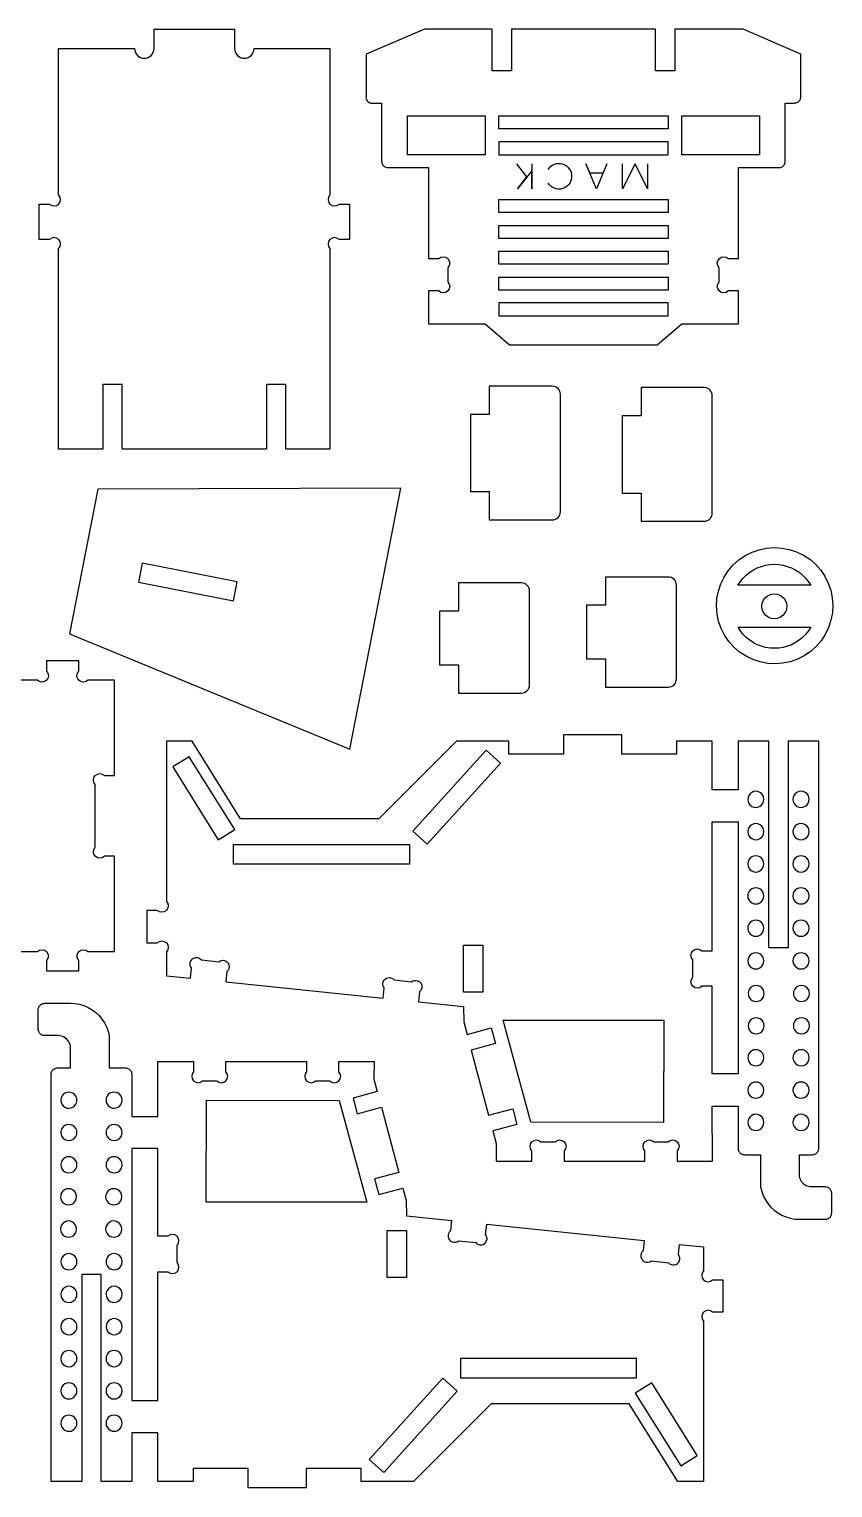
# Model space of a CAD drawing. Extents: x 6 to 996, y 5 to 380.
# Drawn here: x 394.4 to 593.4, y 12.3 to 373.5 of the extents above; entities that cross this region are included whole.
import ezdxf

# ---------------------------------------------------------------- set-up
doc = ezdxf.new("R2010")
doc.units = 0
doc.header["$MEASUREMENT"] = 0
for name, color, linetype in [('EXT', 1, 'CONTINUOUS'), ('INT', 150, 'CONTINUOUS'), ('POCKET_1_1MM', 105, 'CONTINUOUS')]:
    doc.layers.add(name, color=color, linetype=linetype)

msp = doc.modelspace()

# ---------------------------------------------------------------- linework, layer by layer
at = {"layer": 'EXT'}
for points in [[(401.67, 269.51), (401.67, 319.19, 1), (399.43, 321.44), (396.87, 321.44), (396.87, 330.21), (399.43, 330.21, 1), (401.67, 332.45), (401.67, 368.71), (420.49, 368.71, 1), (425.29, 368.71), (425.29, 373.51), (445.26, 373.51), (445.26, 368.71, 1), (450.06, 368.71), (468.87, 368.71), (468.87, 332.45, 1), (471.12, 330.21), (473.67, 330.21), (473.67, 321.44), (471.12, 321.44, 1), (468.87, 319.19), (468.87, 269.51), (457.92, 269.51), (457.92, 285.51), (453.12, 285.51), (453.12, 269.51), (417.42, 269.51), (417.42, 285.51), (412.62, 285.51), (412.62, 269.51)], [(493.26, 300.51), (507.27, 300.51), (513.37, 295.31), (549.94, 295.31), (556.04, 300.51), (570.06, 300.51), (570.06, 308.68), (567.5, 308.68, -1), (565.26, 310.92), (565.26, 314.43, -1), (567.5, 316.68), (570.06, 316.68), (570.06, 339.22), (580.04, 339.22), (580.25, 339.24), (580.45, 339.28), (580.65, 339.34), (580.84, 339.44), (581.01, 339.55), (581.17, 339.69), (581.31, 339.85), (581.43, 340.02), (581.52, 340.21), (581.59, 340.41), (581.63, 340.61), (581.64, 340.82), (581.64, 355.22), (583.91, 355.22), (584.12, 355.24), (584.32, 355.28), (584.52, 355.34), (584.71, 355.44), (584.88, 355.55), (585.04, 355.69), (585.18, 355.85), (585.29, 356.02), (585.39, 356.21), (585.45, 356.41), (585.49, 356.61), (585.51, 356.82), (585.51, 367.3), (571.2, 373.51), (554.31, 373.51), (554.31, 363.22), (549.51, 363.22), (549.51, 373.51), (513.81, 373.51), (513.81, 363.22), (509.01, 363.22), (509.01, 373.51), (492.31, 373.51), (477.81, 367.3), (477.81, 356.82), (477.79, 356.6), (477.81, 356.39), (477.86, 356.18), (477.95, 355.97), (478.06, 355.79), (478.21, 355.62), (478.37, 355.48), (478.56, 355.37), (478.76, 355.28), (478.97, 355.23), (479.19, 355.21), (479.41, 355.22), (481.67, 355.22), (481.67, 340.82), (481.69, 340.61), (481.73, 340.41), (481.79, 340.21), (481.89, 340.02), (482, 339.85), (482.14, 339.69), (482.3, 339.55), (482.47, 339.44), (482.66, 339.34), (482.86, 339.28), (483.06, 339.24), (483.27, 339.22), (493.26, 339.22), (493.26, 316.68), (495.81, 316.68, -1), (498.06, 314.43), (498.06, 310.92, -1), (495.81, 308.68), (493.26, 308.68)], [(508.34, 251.98), (523.94, 251.98, 0.414214), (525.94, 253.98), (525.94, 283.09, 0.414214), (523.94, 285.09), (508.34, 285.09), (508.34, 278.09), (503.64, 278.09), (503.64, 258.98), (508.34, 258.98)], [(545.96, 251.64), (561.56, 251.64, 0.414214), (563.56, 253.64), (563.56, 282.76, 0.414214), (561.56, 284.76), (545.96, 284.76), (545.96, 277.76), (541.26, 277.76), (541.26, 258.64), (545.96, 258.64)], [(496.01, 216.11), (500.71, 216.11), (500.71, 209.11), (516.31, 209.11, 0.414214), (518.31, 211.11), (518.31, 234.36, 0.414214), (516.31, 236.36), (500.71, 236.36), (500.71, 229.36), (496.01, 229.36)], [(532.39, 217.58), (537.09, 217.58), (537.09, 210.58), (552.69, 210.58, 0.414214), (554.69, 212.58), (554.69, 235.83, 0.414214), (552.69, 237.83), (537.09, 237.83), (537.09, 230.83), (532.39, 230.83)], [(563.65, 93.17), (563.54, 106.77), (569.94, 106.77), (569.94, 96.37), (569.96, 96.16), (570, 95.96), (570.07, 95.76), (570.16, 95.57), (570.27, 95.4), (570.41, 95.24), (570.57, 95.1), (570.74, 94.99), (570.93, 94.89), (571.13, 94.83), (571.34, 94.79), (571.54, 94.77), (575.54, 94.77), (575.54, 86.77), (575.81, 85.67), (576.2, 84.62), (576.72, 83.61), (577.34, 82.67), (578.07, 81.81), (578.9, 81.03), (579.8, 80.36), (580.78, 79.8), (581.82, 79.35), (582.9, 79.03), (584.02, 78.84), (585.14, 78.77), (591.54, 78.77), (591.75, 78.79), (591.96, 78.83), (592.16, 78.89), (592.34, 78.99), (592.52, 79.1), (592.68, 79.24), (592.81, 79.4), (592.93, 79.57), (593.02, 79.76), (593.09, 79.96), (593.13, 80.16), (593.14, 80.37), (593.14, 85.17), (593.13, 85.38), (593.09, 85.59), (593.02, 85.78), (592.93, 85.97), (592.81, 86.15), (592.68, 86.3), (592.52, 86.44), (592.34, 86.56), (592.16, 86.65), (591.96, 86.72), (591.75, 86.76), (591.54, 86.77), (588.21, 86.77), (587.81, 86.8), (587.42, 86.88), (587.04, 87), (586.68, 87.18), (586.34, 87.4), (586.04, 87.67), (585.78, 87.97), (585.55, 88.3), (585.38, 88.66), (585.25, 89.04), (585.17, 89.44), (585.14, 89.84), (585.14, 94.77), (588.34, 94.77), (588.55, 94.79), (588.76, 94.83), (588.96, 94.89), (589.14, 94.99), (589.32, 95.1), (589.48, 95.24), (589.61, 95.4), (589.73, 95.57), (589.82, 95.76), (589.89, 95.96), (589.93, 96.16), (589.94, 96.37), (589.94, 197.17), (582.34, 197.17), (582.34, 145.97), (577.54, 145.97), (577.54, 197.17), (569.94, 197.17), (569.94, 185.17), (563.54, 185.17), (563.54, 197.17), (554.74, 197.17), (554.74, 193.97), (541.14, 193.97), (541.14, 198.77), (526.74, 198.77), (526.74, 193.97), (513.14, 193.97), (513.14, 197.17), (500.17, 197.17), (480.97, 177.97), (446.74, 177.97), (434.74, 197.17), (428.34, 197.17), (428.34, 157.5, -1), (426.1, 155.26), (423.54, 155.26), (423.54, 147.26), (426.1, 147.26, -1), (428.34, 145.01), (428.34, 139.09), (434.32, 138.47), (434.58, 141.01, -1), (437.05, 143.01), (441.31, 142.57, -1), (443.31, 140.1), (443.04, 137.56), (482.06, 133.5), (482.32, 136.04, -1), (484.79, 138.04), (489.05, 137.6, -1), (491.05, 135.13), (490.78, 132.59), (501.94, 131.43), (502, 127.65), (502.82, 124.57), (508.8, 126.16), (509.83, 122.27), (503.85, 120.68), (508.14, 104.53), (514.12, 106.12), (515.16, 102.23), (509.18, 100.64), (510, 97.56), (510, 93.17), (518.88, 93.17), (518.88, 95.73, -1), (521.12, 97.97), (524.63, 97.97, -1), (526.88, 95.73), (526.88, 93.17), (546.88, 93.17), (546.88, 95.73, -1), (549.12, 97.97), (552.63, 97.97, -1), (554.88, 95.73), (554.88, 93.17)], [(479.85, 117.87), (479.75, 113.48), (480.56, 110.4), (474.58, 108.81), (475.62, 104.92), (481.6, 106.51), (485.89, 90.36), (479.91, 88.77), (480.95, 84.88), (486.93, 86.47), (487.75, 83.39), (487.8, 79.61), (498.96, 78.45), (498.69, 75.91, 1), (500.69, 73.44), (504.96, 73, 1), (507.42, 75), (507.69, 77.54), (546.7, 73.48), (546.44, 70.94, 1), (548.44, 68.47), (552.7, 68.03, 1), (555.16, 70.03), (555.43, 72.57), (561.4, 71.95), (561.4, 66.03, 1), (563.64, 63.78), (566.2, 63.78), (566.2, 55.78), (563.64, 55.78, 1), (561.4, 53.54), (561.4, 13.87), (555, 13.87), (543, 33.07), (508.77, 33.07), (489.57, 13.87), (476.6, 13.87), (476.6, 17.07), (463, 17.07), (463, 12.27), (448.6, 12.27), (448.6, 17.07), (435, 17.07), (435, 13.87), (426.2, 13.87), (426.2, 25.87), (419.8, 25.87), (419.8, 13.87), (412.2, 13.87), (412.2, 65.07), (407.4, 65.07), (407.4, 13.87), (399.8, 13.87), (399.8, 114.67), (399.81, 114.88), (399.85, 115.08), (399.92, 115.28), (400.01, 115.47), (400.13, 115.64), (400.27, 115.8), (400.42, 115.94), (400.6, 116.05), (400.79, 116.15), (400.98, 116.21), (401.19, 116.25), (401.4, 116.27), (404.6, 116.27), (404.6, 121.2), (404.57, 121.6), (404.49, 122), (404.37, 122.38), (404.19, 122.74), (403.97, 123.07), (403.7, 123.37), (403.4, 123.63), (403.07, 123.86), (402.71, 124.03), (402.33, 124.16), (401.93, 124.24), (401.53, 124.27), (398.2, 124.27), (397.99, 124.28), (397.78, 124.32), (397.59, 124.39), (397.4, 124.48), (397.22, 124.6), (397.07, 124.74), (396.93, 124.89), (396.81, 125.07), (396.72, 125.26), (396.65, 125.45), (396.61, 125.66), (396.6, 125.87), (396.6, 130.67), (396.61, 130.88), (396.65, 131.08), (396.72, 131.28), (396.81, 131.47), (396.93, 131.64), (397.07, 131.8), (397.22, 131.94), (397.4, 132.05), (397.59, 132.15), (397.78, 132.21), (397.99, 132.25), (398.2, 132.27), (404.6, 132.27), (405.73, 132.2), (406.84, 132.01), (407.92, 131.69), (408.96, 131.24), (409.94, 130.68), (410.85, 130.01), (411.67, 129.23), (412.4, 128.37), (413.03, 127.43), (413.54, 126.42), (413.93, 125.37), (414.2, 124.27), (414.2, 116.27), (418.2, 116.27), (418.41, 116.25), (418.61, 116.21), (418.81, 116.15), (419, 116.05), (419.17, 115.94), (419.33, 115.8), (419.47, 115.64), (419.58, 115.47), (419.68, 115.28), (419.74, 115.08), (419.79, 114.88), (419.8, 114.67), (419.8, 104.27), (426.2, 104.27), (426.2, 117.87), (435.08, 117.87), (435.08, 115.31, 1), (437.32, 113.07), (440.83, 113.07, 1), (443.08, 115.31), (443.08, 117.87), (463.08, 117.87), (463.08, 115.31, 1), (465.32, 113.07), (468.83, 113.07, 1), (471.08, 115.31), (471.08, 117.87)]]:
    msp.add_lwpolyline(points, format="xyb", close=True, dxfattribs=at)
for points in [[(404.36, 223.75), (473.76, 195.2), (486.44, 259.84), (411.4, 259.63)], [(567.66, 221.87), (566.61, 223.43), (565.76, 225.11), (565.14, 226.89), (564.76, 228.73), (564.62, 230.61), (564.73, 232.49), (565.08, 234.34), (565.67, 236.13), (566.49, 237.83), (567.53, 239.4), (568.76, 240.83), (570.16, 242.08), (571.72, 243.14), (573.41, 243.98), (575.18, 244.6), (577.03, 244.99), (578.91, 245.12), (580.79, 245.02), (582.64, 244.66), (584.43, 244.07), (586.12, 243.25), (587.7, 242.22), (589.12, 240.99), (590.38, 239.58), (591.43, 238.02), (592.28, 236.34), (592.9, 234.56), (593.28, 232.72), (593.42, 230.84), (593.31, 228.96), (592.96, 227.11), (592.37, 225.32), (591.55, 223.62), (590.51, 222.05), (589.28, 220.62), (587.88, 219.37), (586.32, 218.31), (584.63, 217.46), (582.86, 216.84), (581.01, 216.46), (579.13, 216.32), (577.25, 216.43), (575.4, 216.79), (573.61, 217.38), (571.92, 218.2), (570.34, 219.23), (568.92, 220.46)]]:
    msp.add_lwpolyline(points, close=True, dxfattribs=at)
msp.add_lwpolyline([(380.91, 145.07), (396.42, 145.07, -1), (398.66, 142.82), (398.66, 140.27), (406.66, 140.27), (406.66, 142.82, -1), (408.91, 145.07), (415.54, 145.07), (415.54, 168.67), (412.99, 168.67, -1), (410.74, 170.91), (410.74, 186.42, -1), (412.99, 188.67), (415.54, 188.67), (415.54, 212.27), (408.91, 212.27, -1), (406.66, 214.51), (406.66, 217.07), (398.66, 217.07), (398.66, 214.51, -1), (396.42, 212.27), (380.91, 212.27, -1)], format="xyb", dxfattribs=at)
at = {"layer": 'INT'}
for points in [[(421.42, 236.59), (444.97, 231.97), (445.9, 236.68), (422.35, 241.3)], [(587.94, 235.79), (569.93, 235.79), (570.53, 236.7), (571.21, 237.54), (571.98, 238.31), (572.83, 239), (573.74, 239.59), (574.71, 240.08), (575.73, 240.47), (576.78, 240.75), (577.85, 240.92), (578.94, 240.98), (580.02, 240.92), (581.1, 240.75), (582.15, 240.47), (583.16, 240.08), (584.13, 239.59), (585.05, 239), (585.89, 238.32), (586.66, 237.55), (587.35, 236.7)], [(575.84, 230.58), (575.95, 231.38), (576.26, 232.13), (576.75, 232.77), (577.39, 233.26), (578.14, 233.57), (578.94, 233.68), (579.74, 233.57), (580.49, 233.26), (581.13, 232.77), (581.62, 232.13), (581.93, 231.38), (582.04, 230.58), (581.93, 229.78), (581.62, 229.03), (581.13, 228.39), (580.49, 227.9), (579.74, 227.59), (578.94, 227.48), (578.14, 227.59), (577.39, 227.9), (576.75, 228.39), (576.26, 229.03), (575.95, 229.78)], [(569.94, 225.39), (587.95, 225.39), (587.36, 224.48), (586.68, 223.63), (585.91, 222.86), (585.06, 222.17), (584.15, 221.58), (583.18, 221.08), (582.16, 220.69), (581.11, 220.41), (580.03, 220.24), (578.94, 220.18), (577.86, 220.24), (576.78, 220.41), (575.73, 220.69), (574.71, 221.08), (573.74, 221.57), (572.83, 222.17), (571.98, 222.85), (571.21, 223.62), (570.52, 224.47)], [(441.2, 172.77), (445.27, 175.31), (434, 193.33), (429.93, 190.79)], [(489.38, 174.86), (507.57, 194.97), (511.13, 191.75), (492.94, 171.64)], [(572.94, 181.35), (573.36, 181.03), (573.84, 180.84), (574.36, 180.77), (574.88, 180.84), (575.36, 181.05), (575.77, 181.37), (576.08, 181.79), (576.28, 182.27), (576.34, 182.79), (576.27, 183.31), (576.07, 183.79), (575.75, 184.2), (575.33, 184.51), (574.85, 184.71), (574.33, 184.77), (573.81, 184.7), (573.33, 184.5), (572.92, 184.17), (572.6, 183.76), (572.41, 183.27), (572.34, 182.75), (572.42, 182.24), (572.62, 181.76)], [(584.14, 181.35), (584.56, 181.03), (585.04, 180.84), (585.56, 180.77), (586.08, 180.84), (586.56, 181.05), (586.97, 181.37), (587.28, 181.79), (587.48, 182.27), (587.54, 182.79), (587.47, 183.31), (587.27, 183.79), (586.95, 184.2), (586.53, 184.51), (586.05, 184.71), (585.53, 184.77), (585.01, 184.7), (584.53, 184.5), (584.12, 184.17), (583.8, 183.76), (583.61, 183.27), (583.54, 182.75), (583.62, 182.24), (583.82, 181.76)], [(572.93, 173.36), (573.34, 173.04), (573.83, 172.84), (574.34, 172.77), (574.86, 172.84), (575.34, 173.04), (575.76, 173.36), (576.08, 173.77), (576.28, 174.25), (576.34, 174.77), (576.28, 175.29), (576.08, 175.77), (575.76, 176.19), (575.34, 176.5), (574.86, 176.7), (574.34, 176.77), (573.83, 176.7), (573.34, 176.5), (572.93, 176.19), (572.61, 175.77), (572.41, 175.29), (572.34, 174.77), (572.41, 174.25), (572.61, 173.77)], [(584.13, 173.36), (584.54, 173.04), (585.03, 172.84), (585.54, 172.77), (586.06, 172.84), (586.54, 173.04), (586.96, 173.36), (587.28, 173.77), (587.48, 174.25), (587.54, 174.77), (587.48, 175.29), (587.28, 175.77), (586.96, 176.19), (586.54, 176.5), (586.06, 176.7), (585.54, 176.77), (585.03, 176.7), (584.54, 176.5), (584.13, 176.19), (583.81, 175.77), (583.61, 175.29), (583.54, 174.77), (583.61, 174.25), (583.81, 173.77)], [(444.94, 166.72), (444.94, 171.57), (488.54, 171.57), (488.54, 166.72)], [(572.94, 165.35), (573.36, 165.03), (573.84, 164.84), (574.36, 164.77), (574.88, 164.84), (575.36, 165.05), (575.77, 165.37), (576.08, 165.79), (576.28, 166.27), (576.34, 166.79), (576.27, 167.31), (576.07, 167.79), (575.75, 168.2), (575.33, 168.51), (574.85, 168.71), (574.33, 168.77), (573.81, 168.7), (573.33, 168.5), (572.92, 168.17), (572.6, 167.76), (572.41, 167.27), (572.34, 166.75), (572.42, 166.24), (572.62, 165.76)], [(584.14, 165.35), (584.56, 165.03), (585.04, 164.84), (585.56, 164.77), (586.08, 164.84), (586.56, 165.05), (586.97, 165.37), (587.28, 165.79), (587.48, 166.27), (587.54, 166.79), (587.47, 167.31), (587.27, 167.79), (586.95, 168.2), (586.53, 168.51), (586.05, 168.71), (585.53, 168.77), (585.01, 168.7), (584.53, 168.5), (584.12, 168.17), (583.8, 167.76), (583.61, 167.27), (583.54, 166.75), (583.62, 166.24), (583.82, 165.76)], [(572.92, 157.44), (573.33, 157.13), (573.82, 156.93), (574.33, 156.86), (574.85, 156.93), (575.33, 157.13), (575.75, 157.44), (576.07, 157.86), (576.27, 158.34), (576.33, 158.86), (576.27, 159.38), (576.07, 159.86), (575.75, 160.27), (575.33, 160.59), (574.85, 160.79), (574.33, 160.86), (573.82, 160.79), (573.33, 160.59), (572.92, 160.27), (572.6, 159.86), (572.4, 159.38), (572.33, 158.86), (572.4, 158.34), (572.6, 157.86)], [(584.12, 157.44), (584.53, 157.13), (585.02, 156.93), (585.53, 156.86), (586.05, 156.93), (586.53, 157.13), (586.95, 157.44), (587.27, 157.86), (587.47, 158.34), (587.53, 158.86), (587.47, 159.38), (587.27, 159.86), (586.95, 160.27), (586.53, 160.59), (586.05, 160.79), (585.53, 160.86), (585.02, 160.79), (584.53, 160.59), (584.12, 160.27), (583.8, 159.86), (583.6, 159.38), (583.53, 158.86), (583.6, 158.34), (583.8, 157.86)], [(572.93, 149.43), (573.35, 149.12), (573.83, 148.92), (574.35, 148.86), (574.87, 148.93), (575.35, 149.13), (575.76, 149.46), (576.07, 149.87), (576.27, 150.36), (576.33, 150.88), (576.26, 151.39), (576.06, 151.87), (575.74, 152.28), (575.32, 152.6), (574.84, 152.79), (574.32, 152.86), (573.8, 152.79), (573.32, 152.58), (572.91, 152.26), (572.59, 151.84), (572.4, 151.36), (572.33, 150.84), (572.41, 150.32), (572.61, 149.84)], [(584.13, 149.43), (584.55, 149.12), (585.03, 148.92), (585.55, 148.86), (586.07, 148.93), (586.55, 149.13), (586.96, 149.46), (587.27, 149.87), (587.47, 150.36), (587.53, 150.88), (587.46, 151.39), (587.26, 151.87), (586.94, 152.28), (586.52, 152.6), (586.04, 152.79), (585.52, 152.86), (585, 152.79), (584.52, 152.58), (584.11, 152.26), (583.79, 151.84), (583.6, 151.36), (583.53, 150.84), (583.61, 150.32), (583.81, 149.84)], [(501.94, 135.06), (501.94, 146.66), (506.74, 146.66), (506.74, 135.06)], [(572.94, 141.35), (573.36, 141.03), (573.84, 140.84), (574.36, 140.77), (574.88, 140.84), (575.36, 141.05), (575.77, 141.37), (576.08, 141.79), (576.28, 142.27), (576.34, 142.79), (576.27, 143.31), (576.07, 143.79), (575.75, 144.2), (575.33, 144.51), (574.85, 144.71), (574.33, 144.77), (573.81, 144.7), (573.33, 144.5), (572.92, 144.17), (572.6, 143.76), (572.41, 143.27), (572.34, 142.75), (572.42, 142.24), (572.62, 141.76)], [(584.14, 141.35), (584.56, 141.03), (585.04, 140.84), (585.56, 140.77), (586.08, 140.84), (586.56, 141.05), (586.97, 141.37), (587.28, 141.79), (587.48, 142.27), (587.54, 142.79), (587.47, 143.31), (587.27, 143.79), (586.95, 144.2), (586.53, 144.51), (586.05, 144.71), (585.53, 144.77), (585.01, 144.7), (584.53, 144.5), (584.12, 144.17), (583.8, 143.76), (583.61, 143.27), (583.54, 142.75), (583.62, 142.24), (583.82, 141.76)], [(573.02, 133.27), (573.44, 132.96), (573.92, 132.76), (574.44, 132.69), (574.95, 132.76), (575.44, 132.96), (575.85, 133.27), (576.17, 133.69), (576.37, 134.17), (576.44, 134.69), (576.37, 135.21), (576.17, 135.69), (575.85, 136.1), (575.44, 136.42), (574.95, 136.62), (574.44, 136.69), (573.92, 136.62), (573.44, 136.42), (573.02, 136.1), (572.7, 135.69), (572.5, 135.21), (572.44, 134.69), (572.5, 134.17), (572.7, 133.69)], [(584.22, 133.27), (584.64, 132.96), (585.12, 132.76), (585.64, 132.69), (586.15, 132.76), (586.64, 132.96), (587.05, 133.27), (587.37, 133.69), (587.57, 134.17), (587.64, 134.69), (587.57, 135.21), (587.37, 135.69), (587.05, 136.1), (586.64, 136.42), (586.15, 136.62), (585.64, 136.69), (585.12, 136.62), (584.64, 136.42), (584.22, 136.1), (583.9, 135.69), (583.7, 135.21), (583.64, 134.69), (583.7, 134.17), (583.9, 133.69)], [(518.6, 102.85), (511.77, 128.06), (551.54, 128.06), (551.46, 102.74)], [(573.03, 125.26), (573.45, 124.95), (573.94, 124.75), (574.45, 124.69), (574.97, 124.76), (575.45, 124.96), (575.86, 125.29), (576.18, 125.7), (576.37, 126.19), (576.44, 126.7), (576.36, 127.22), (576.16, 127.7), (575.84, 128.11), (575.42, 128.43), (574.94, 128.62), (574.42, 128.69), (573.9, 128.61), (573.42, 128.41), (573.01, 128.09), (572.7, 127.67), (572.5, 127.19), (572.44, 126.67), (572.51, 126.15), (572.71, 125.67)], [(584.23, 125.26), (584.65, 124.95), (585.14, 124.75), (585.65, 124.69), (586.17, 124.76), (586.65, 124.96), (587.06, 125.29), (587.38, 125.7), (587.57, 126.19), (587.64, 126.7), (587.56, 127.22), (587.36, 127.7), (587.04, 128.11), (586.62, 128.43), (586.14, 128.62), (585.62, 128.69), (585.1, 128.61), (584.62, 128.41), (584.21, 128.09), (583.9, 127.67), (583.7, 127.19), (583.64, 126.67), (583.71, 126.15), (583.91, 125.67)], [(572.94, 117.35), (573.36, 117.03), (573.84, 116.84), (574.36, 116.77), (574.88, 116.84), (575.36, 117.05), (575.77, 117.37), (576.08, 117.79), (576.28, 118.27), (576.34, 118.79), (576.27, 119.31), (576.07, 119.79), (575.75, 120.2), (575.33, 120.51), (574.85, 120.71), (574.33, 120.77), (573.81, 120.7), (573.33, 120.5), (572.92, 120.17), (572.6, 119.76), (572.41, 119.27), (572.34, 118.75), (572.42, 118.24), (572.62, 117.76)], [(584.14, 117.35), (584.56, 117.03), (585.04, 116.84), (585.56, 116.77), (586.08, 116.84), (586.56, 117.05), (586.97, 117.37), (587.28, 117.79), (587.48, 118.27), (587.54, 118.79), (587.47, 119.31), (587.27, 119.79), (586.95, 120.2), (586.53, 120.51), (586.05, 120.71), (585.53, 120.77), (585.01, 120.7), (584.53, 120.5), (584.12, 120.17), (583.8, 119.76), (583.61, 119.27), (583.54, 118.75), (583.62, 118.24), (583.82, 117.76)], [(572.93, 109.36), (573.34, 109.04), (573.83, 108.84), (574.34, 108.77), (574.86, 108.84), (575.34, 109.04), (575.76, 109.36), (576.08, 109.77), (576.28, 110.25), (576.34, 110.77), (576.28, 111.29), (576.08, 111.77), (575.76, 112.19), (575.34, 112.5), (574.86, 112.7), (574.34, 112.77), (573.83, 112.7), (573.34, 112.5), (572.93, 112.19), (572.61, 111.77), (572.41, 111.29), (572.34, 110.77), (572.41, 110.25), (572.61, 109.77)], [(584.13, 109.36), (584.54, 109.04), (585.03, 108.84), (585.54, 108.77), (586.06, 108.84), (586.54, 109.04), (586.96, 109.36), (587.28, 109.77), (587.48, 110.25), (587.54, 110.77), (587.48, 111.29), (587.28, 111.77), (586.96, 112.19), (586.54, 112.5), (586.06, 112.7), (585.54, 112.77), (585.03, 112.7), (584.54, 112.5), (584.13, 112.19), (583.81, 111.77), (583.61, 111.29), (583.54, 110.77), (583.61, 110.25), (583.81, 109.77)], [(402.48, 107.25), (402.8, 106.84), (403.21, 106.53), (403.7, 106.33), (404.22, 106.27), (404.73, 106.34), (405.21, 106.54), (405.63, 106.87), (405.94, 107.28), (406.14, 107.77), (406.2, 108.29), (406.13, 108.8), (405.92, 109.28), (405.6, 109.69), (405.18, 110.01), (404.7, 110.2), (404.18, 110.27), (403.66, 110.2), (403.18, 109.99), (402.77, 109.67), (402.46, 109.25), (402.26, 108.77), (402.2, 108.25), (402.27, 107.73)], [(413.68, 107.25), (414, 106.84), (414.41, 106.53), (414.9, 106.33), (415.42, 106.27), (415.93, 106.34), (416.41, 106.54), (416.83, 106.87), (417.14, 107.28), (417.34, 107.77), (417.4, 108.29), (417.33, 108.8), (417.12, 109.28), (416.8, 109.69), (416.38, 110.01), (415.9, 110.2), (415.38, 110.27), (414.86, 110.2), (414.38, 109.99), (413.97, 109.67), (413.66, 109.25), (413.46, 108.77), (413.4, 108.25), (413.47, 107.73)], [(438.2, 82.98), (438.28, 108.3), (471.15, 108.19), (477.98, 82.98)], [(572.94, 101.35), (573.36, 101.03), (573.84, 100.84), (574.36, 100.77), (574.88, 100.84), (575.36, 101.05), (575.77, 101.37), (576.08, 101.79), (576.28, 102.27), (576.34, 102.79), (576.27, 103.31), (576.07, 103.79), (575.75, 104.2), (575.33, 104.51), (574.85, 104.71), (574.33, 104.77), (573.81, 104.7), (573.33, 104.5), (572.92, 104.17), (572.6, 103.76), (572.41, 103.27), (572.34, 102.75), (572.42, 102.24), (572.62, 101.76)], [(584.14, 101.35), (584.56, 101.03), (585.04, 100.84), (585.56, 100.77), (586.08, 100.84), (586.56, 101.05), (586.97, 101.37), (587.28, 101.79), (587.48, 102.27), (587.54, 102.79), (587.47, 103.31), (587.27, 103.79), (586.95, 104.2), (586.53, 104.51), (586.05, 104.71), (585.53, 104.77), (585.01, 104.7), (584.53, 104.5), (584.12, 104.17), (583.8, 103.76), (583.61, 103.27), (583.54, 102.75), (583.62, 102.24), (583.82, 101.76)], [(402.47, 99.27), (402.78, 98.85), (403.2, 98.54), (403.68, 98.34), (404.2, 98.27), (404.72, 98.34), (405.2, 98.54), (405.61, 98.85), (405.93, 99.27), (406.13, 99.75), (406.2, 100.27), (406.13, 100.79), (405.93, 101.27), (405.61, 101.68), (405.2, 102), (404.72, 102.2), (404.2, 102.27), (403.68, 102.2), (403.2, 102), (402.78, 101.68), (402.47, 101.27), (402.27, 100.79), (402.2, 100.27), (402.27, 99.75)], [(413.67, 99.27), (413.98, 98.85), (414.4, 98.54), (414.88, 98.34), (415.4, 98.27), (415.92, 98.34), (416.4, 98.54), (416.81, 98.85), (417.13, 99.27), (417.33, 99.75), (417.4, 100.27), (417.33, 100.79), (417.13, 101.27), (416.81, 101.68), (416.4, 102), (415.92, 102.2), (415.4, 102.27), (414.88, 102.2), (414.4, 102), (413.98, 101.68), (413.67, 101.27), (413.47, 100.79), (413.4, 100.27), (413.47, 99.75)], [(402.48, 91.25), (402.8, 90.84), (403.21, 90.53), (403.7, 90.33), (404.22, 90.27), (404.73, 90.34), (405.21, 90.54), (405.63, 90.87), (405.94, 91.28), (406.14, 91.77), (406.2, 92.29), (406.13, 92.8), (405.92, 93.28), (405.6, 93.69), (405.18, 94.01), (404.7, 94.2), (404.18, 94.27), (403.66, 94.2), (403.18, 93.99), (402.77, 93.67), (402.46, 93.25), (402.26, 92.77), (402.2, 92.25), (402.27, 91.73)], [(413.68, 91.25), (414, 90.84), (414.41, 90.53), (414.9, 90.33), (415.42, 90.27), (415.93, 90.34), (416.41, 90.54), (416.83, 90.87), (417.14, 91.28), (417.34, 91.77), (417.4, 92.29), (417.33, 92.8), (417.12, 93.28), (416.8, 93.69), (416.38, 94.01), (415.9, 94.2), (415.38, 94.27), (414.86, 94.2), (414.38, 93.99), (413.97, 93.67), (413.66, 93.25), (413.46, 92.77), (413.4, 92.25), (413.47, 91.73)], [(402.38, 83.34), (402.7, 82.93), (403.12, 82.61), (403.6, 82.42), (404.12, 82.35), (404.64, 82.42), (405.12, 82.63), (405.53, 82.95), (405.85, 83.37), (406.04, 83.85), (406.11, 84.37), (406.03, 84.89), (405.83, 85.37), (405.51, 85.78), (405.09, 86.09), (404.61, 86.29), (404.09, 86.35), (403.57, 86.28), (403.09, 86.08), (402.68, 85.75), (402.37, 85.34), (402.17, 84.85), (402.11, 84.34), (402.18, 83.82)], [(413.58, 83.34), (413.9, 82.93), (414.32, 82.61), (414.8, 82.42), (415.32, 82.35), (415.84, 82.42), (416.32, 82.63), (416.73, 82.95), (417.05, 83.37), (417.24, 83.85), (417.31, 84.37), (417.23, 84.89), (417.03, 85.37), (416.71, 85.78), (416.29, 86.09), (415.81, 86.29), (415.29, 86.35), (414.77, 86.28), (414.29, 86.08), (413.88, 85.75), (413.57, 85.34), (413.37, 84.85), (413.31, 84.34), (413.38, 83.82)], [(402.69, 74.94), (403.11, 74.62), (403.59, 74.42), (404.11, 74.35), (404.62, 74.42), (405.11, 74.62), (405.52, 74.94), (405.84, 75.35), (406.04, 75.83), (406.11, 76.35), (406.04, 76.87), (405.84, 77.35), (405.52, 77.77), (405.11, 78.08), (404.62, 78.28), (404.11, 78.35), (403.59, 78.28), (403.11, 78.08), (402.69, 77.77), (402.37, 77.35), (402.17, 76.87), (402.11, 76.35), (402.17, 75.83), (402.37, 75.35)], [(413.89, 74.94), (414.31, 74.62), (414.79, 74.42), (415.31, 74.35), (415.82, 74.42), (416.31, 74.62), (416.72, 74.94), (417.04, 75.35), (417.24, 75.83), (417.31, 76.35), (417.24, 76.87), (417.04, 77.35), (416.72, 77.77), (416.31, 78.08), (415.82, 78.28), (415.31, 78.35), (414.79, 78.28), (414.31, 78.08), (413.89, 77.77), (413.57, 77.35), (413.37, 76.87), (413.31, 76.35), (413.37, 75.83), (413.57, 75.35)], [(483, 64.38), (483, 75.98), (487.8, 75.98), (487.8, 64.38)], [(402.48, 67.25), (402.8, 66.84), (403.21, 66.53), (403.7, 66.33), (404.22, 66.27), (404.73, 66.34), (405.21, 66.54), (405.63, 66.87), (405.94, 67.28), (406.14, 67.77), (406.2, 68.29), (406.13, 68.8), (405.92, 69.28), (405.6, 69.69), (405.18, 70.01), (404.7, 70.2), (404.18, 70.27), (403.66, 70.2), (403.18, 69.99), (402.77, 69.67), (402.46, 69.25), (402.26, 68.77), (402.2, 68.25), (402.27, 67.73)], [(414, 66.84), (414.41, 66.53), (414.9, 66.33), (415.42, 66.27), (415.93, 66.34), (416.41, 66.54), (416.83, 66.87), (417.14, 67.28), (417.34, 67.77), (417.4, 68.29), (417.33, 68.8), (417.12, 69.28), (416.8, 69.69), (416.38, 70.01), (415.9, 70.2), (415.38, 70.27), (414.86, 70.2), (414.38, 69.99), (413.97, 69.67), (413.66, 69.25), (413.46, 68.77), (413.4, 68.25), (413.47, 67.73), (413.68, 67.25)], [(402.81, 58.76), (403.22, 58.44), (403.71, 58.25), (404.23, 58.18), (404.74, 58.25), (405.22, 58.46), (405.64, 58.78), (405.95, 59.2), (406.15, 59.68), (406.21, 60.2), (406.14, 60.72), (405.93, 61.2), (405.61, 61.61), (405.19, 61.92), (404.71, 62.12), (404.19, 62.18), (403.67, 62.11), (403.19, 61.9), (402.78, 61.58), (402.47, 61.17), (402.27, 60.68), (402.21, 60.16), (402.28, 59.65), (402.49, 59.17)], [(414.01, 58.76), (414.42, 58.44), (414.91, 58.25), (415.43, 58.18), (415.94, 58.25), (416.42, 58.46), (416.84, 58.78), (417.15, 59.2), (417.35, 59.68), (417.41, 60.2), (417.34, 60.72), (417.13, 61.2), (416.81, 61.61), (416.39, 61.92), (415.91, 62.12), (415.39, 62.18), (414.87, 62.11), (414.39, 61.9), (413.98, 61.58), (413.67, 61.17), (413.47, 60.68), (413.41, 60.16), (413.48, 59.65), (413.69, 59.17)], [(402.79, 50.77), (403.21, 50.45), (403.69, 50.25), (404.21, 50.18), (404.73, 50.25), (405.21, 50.45), (405.62, 50.77), (405.94, 51.18), (406.14, 51.66), (406.21, 52.18), (406.14, 52.7), (405.94, 53.18), (405.62, 53.6), (405.21, 53.91), (404.73, 54.11), (404.21, 54.18), (403.69, 54.11), (403.21, 53.91), (402.79, 53.6), (402.48, 53.18), (402.28, 52.7), (402.21, 52.18), (402.28, 51.66), (402.48, 51.18)], [(413.99, 50.77), (414.41, 50.45), (414.89, 50.25), (415.41, 50.18), (415.93, 50.25), (416.41, 50.45), (416.82, 50.77), (417.14, 51.18), (417.34, 51.66), (417.41, 52.18), (417.34, 52.7), (417.14, 53.18), (416.82, 53.6), (416.41, 53.91), (415.93, 54.11), (415.41, 54.18), (414.89, 54.11), (414.41, 53.91), (413.99, 53.6), (413.68, 53.18), (413.48, 52.7), (413.41, 52.18), (413.48, 51.66), (413.68, 51.18)], [(402.8, 42.84), (403.21, 42.53), (403.7, 42.33), (404.22, 42.27), (404.73, 42.34), (405.21, 42.54), (405.63, 42.87), (405.94, 43.28), (406.14, 43.77), (406.2, 44.29), (406.13, 44.8), (405.92, 45.28), (405.6, 45.69), (405.18, 46.01), (404.7, 46.2), (404.18, 46.27), (403.66, 46.2), (403.18, 45.99), (402.77, 45.67), (402.46, 45.25), (402.26, 44.77), (402.2, 44.25), (402.27, 43.73), (402.48, 43.25)], [(414, 42.84), (414.41, 42.53), (414.9, 42.33), (415.42, 42.27), (415.93, 42.34), (416.41, 42.54), (416.83, 42.87), (417.14, 43.28), (417.34, 43.77), (417.4, 44.29), (417.33, 44.8), (417.12, 45.28), (416.8, 45.69), (416.38, 46.01), (415.9, 46.2), (415.38, 46.27), (414.86, 46.2), (414.38, 45.99), (413.97, 45.67), (413.66, 45.25), (413.46, 44.77), (413.4, 44.25), (413.47, 43.73), (413.68, 43.25)], [(501.2, 39.47), (544.8, 39.47), (544.8, 44.32), (501.2, 44.32)], [(402.78, 34.85), (403.2, 34.54), (403.68, 34.34), (404.2, 34.27), (404.72, 34.34), (405.2, 34.54), (405.61, 34.85), (405.93, 35.27), (406.13, 35.75), (406.2, 36.27), (406.13, 36.79), (405.93, 37.27), (405.61, 37.68), (405.2, 38), (404.72, 38.2), (404.2, 38.27), (403.68, 38.2), (403.2, 38), (402.78, 37.68), (402.47, 37.27), (402.27, 36.79), (402.2, 36.27), (402.27, 35.75), (402.47, 35.27)], [(413.98, 34.85), (414.4, 34.54), (414.88, 34.34), (415.4, 34.27), (415.92, 34.34), (416.4, 34.54), (416.81, 34.85), (417.13, 35.27), (417.33, 35.75), (417.4, 36.27), (417.33, 36.79), (417.13, 37.27), (416.81, 37.68), (416.4, 38), (415.92, 38.2), (415.4, 38.27), (414.88, 38.2), (414.4, 38), (413.98, 37.68), (413.67, 37.27), (413.47, 36.79), (413.4, 36.27), (413.47, 35.75), (413.67, 35.27)], [(478.61, 19.29), (496.8, 39.4), (500.36, 36.18), (482.17, 16.07)], [(478.61, 19.29), (496.8, 39.4), (500.36, 36.18), (482.17, 16.07)], [(555.74, 17.71), (559.81, 20.25), (548.55, 38.27), (544.48, 35.73)], [(402.8, 26.84), (403.21, 26.53), (403.7, 26.33), (404.22, 26.27), (404.73, 26.34), (405.21, 26.54), (405.63, 26.87), (405.94, 27.28), (406.14, 27.77), (406.2, 28.29), (406.13, 28.8), (405.92, 29.28), (405.6, 29.69), (405.18, 30.01), (404.7, 30.2), (404.18, 30.27), (403.66, 30.2), (403.18, 29.99), (402.77, 29.67), (402.46, 29.25), (402.26, 28.77), (402.2, 28.25), (402.27, 27.73), (402.48, 27.25)], [(414, 26.84), (414.41, 26.53), (414.9, 26.33), (415.42, 26.27), (415.93, 26.34), (416.41, 26.54), (416.83, 26.87), (417.14, 27.28), (417.34, 27.77), (417.4, 28.29), (417.33, 28.8), (417.12, 29.28), (416.8, 29.69), (416.38, 30.01), (415.9, 30.2), (415.38, 30.27), (414.86, 30.2), (414.38, 29.99), (413.97, 29.67), (413.66, 29.25), (413.46, 28.77), (413.4, 28.25), (413.47, 27.73), (413.68, 27.25)]]:
    msp.add_lwpolyline(points, close=True, dxfattribs=at)
for points in [[(563.54, 114.77), (563.54, 136.47), (560.99, 136.47, -1), (558.74, 138.72), (558.74, 143, -1), (560.99, 145.25), (563.54, 145.25), (563.54, 177.17), (569.94, 177.17), (569.94, 114.77)], [(419.8, 33.87), (426.2, 33.87), (426.2, 65.79), (428.75, 65.79, 1), (431, 68.04), (431, 72.32, 1), (428.75, 74.57), (426.2, 74.57), (426.2, 96.27), (419.8, 96.27)]]:
    msp.add_lwpolyline(points, format="xyb", close=True, dxfattribs=at)
at = {"layer": 'POCKET_1_1MM'}
for points in [[(488.07, 352.02), (507.27, 352.02), (507.27, 342.42), (488.07, 342.42)], [(510.7, 348.82), (510.7, 352.02), (552.61, 352.02), (552.61, 348.82)], [(556.04, 342.42), (556.04, 352.02), (575.24, 352.02), (575.24, 342.42)], [(510.7, 342.42), (552.61, 342.42), (552.61, 345.62), (510.7, 345.62)], [(510.7, 328.11), (510.7, 331.31), (552.61, 331.31), (552.61, 328.11)], [(510.7, 321.71), (510.7, 324.91), (552.61, 324.91), (552.61, 321.71)], [(510.7, 315.31), (510.7, 318.51), (552.61, 318.51), (552.61, 315.31)], [(510.7, 308.91), (510.7, 312.11), (552.61, 312.11), (552.61, 308.91)], [(510.7, 302.51), (552.61, 302.51), (552.61, 305.71), (510.7, 305.71)]]:
    msp.add_lwpolyline(points, close=True, dxfattribs=at)
for points in [[(518.89, 340.19), (518.89, 333.97), (518.89, 338.45), (515.28, 333.97), (517.65, 336.95), (515.16, 340.19)], [(537.46, 340.19), (534.85, 333.97), (532.23, 340.19), (533.17, 337.95), (536.47, 337.95)], [(547.55, 340.19), (547.55, 333.97), (544.44, 340.19), (541.32, 333.97), (541.32, 340.19)]]:
    msp.add_lwpolyline(points, dxfattribs=at)
msp.add_lwpolyline([(522.93, 338.76, -0.77786), (528.72, 337.02, -0.756443), (522.93, 335.4)], format="xyb", dxfattribs=at)

doc.saveas('drawing.dxf')
